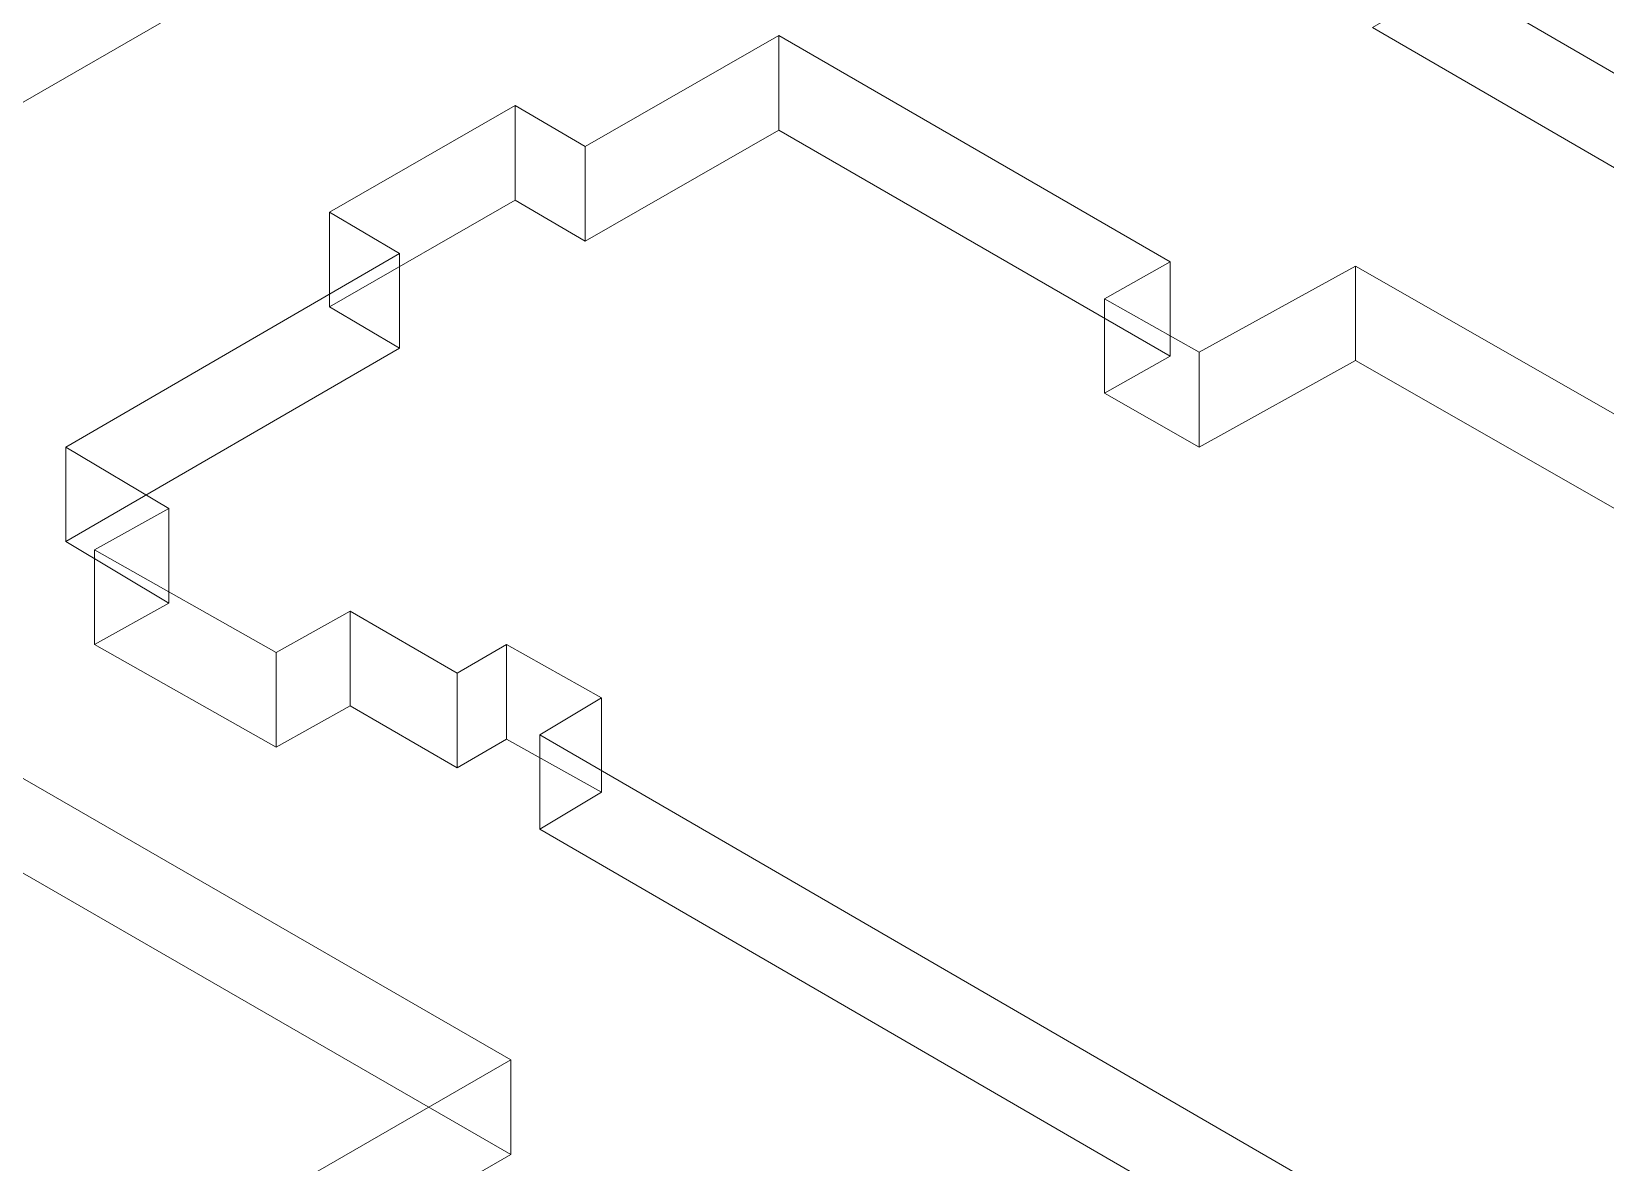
# Model space of a CAD drawing. Header units: millimetres. Extents: x 251 to 1800, y 172 to 1116.
# Drawn here: x 354.4 to 455.3, y 847.9 to 920.3 of the extents above; entities that cross this region are included whole.
import ezdxf

# ---------------------------------------------------------------- set-up
doc = ezdxf.new("R2010")
doc.units = ezdxf.units.MM

msp = doc.modelspace()

# ---------------------------------------------------------------- linework, layer by layer
at = {"color": 8, "lineweight": 0, "true_color": 0x808080}
for points in [[(685.575034, 1106.943959), (259.759732, 861.593894)], [(685.575034, 1106.943959), (259.759732, 861.593894)], [(492.601215, 896.364448), (440.335176, 926.671587)], [(492.601215, 896.364448), (440.335176, 926.671587)], [(492.601215, 890.30302), (440.335176, 920.610159)], [(389.915118, 912.97827), (402.313493, 920.086672)], [(389.915118, 912.97827), (402.313493, 920.086672)], [(402.313493, 920.086672), (427.385762, 905.594349)], [(402.313493, 914.025244), (402.313493, 920.086672)], [(402.313493, 920.086672), (427.385762, 905.594349)], [(402.313493, 914.025244), (402.313493, 920.086672)], [(373.521711, 908.762823), (385.424151, 915.595705)], [(373.521711, 908.762823), (385.424151, 915.595705)], [(385.424151, 915.595705), (389.915118, 912.97827)], [(385.424151, 909.534277), (385.424151, 915.595705)], [(385.424151, 915.595705), (389.915118, 912.97827)], [(385.424151, 909.534277), (385.424151, 915.595705)], [(439.26065, 838.918644), (386.994612, 869.225783), (390.962092, 871.59525), (384.873112, 875.011691), (381.704638, 873.165711), (374.844204, 877.133191), (370.10527, 874.488204), (358.478349, 881.073119), (363.244836, 883.718105), (356.632369, 887.658033), (378.012678, 900.056408), (373.521711, 902.701395), (385.424151, 909.534277), (389.915118, 906.916842), (402.313493, 914.025244), (427.385762, 899.532921), (423.170315, 897.163454), (429.231742, 893.719461), (439.26065, 899.257402), (491.802208, 869.225783)], [(389.915118, 906.916842), (402.313493, 914.025244)], [(402.313493, 914.025244), (427.385762, 899.532921)], [(389.915118, 906.916842), (389.915118, 912.97827)], [(389.915118, 906.916842), (389.915118, 912.97827)], [(373.521711, 902.701395), (385.424151, 909.534277)], [(385.424151, 909.534277), (389.915118, 906.916842)], [(378.012678, 906.117836), (373.521711, 908.762823)], [(378.012678, 906.117836), (373.521711, 908.762823)], [(373.521711, 902.701395), (373.521711, 908.762823)], [(373.521711, 902.701395), (373.521711, 908.762823)], [(356.632369, 893.719461), (378.012678, 906.117836)], [(356.632369, 893.719461), (378.012678, 906.117836)], [(378.012678, 900.056408), (378.012678, 906.117836)], [(378.012678, 900.056408), (378.012678, 906.117836)], [(427.385762, 905.594349), (423.170315, 903.224882)], [(427.385762, 905.594349), (423.170315, 903.224882)], [(427.385762, 899.532921), (427.385762, 905.594349)], [(427.385762, 899.532921), (427.385762, 905.594349)], [(429.231742, 899.808441), (439.26065, 905.31883)], [(429.231742, 899.808441), (439.26065, 905.31883)], [(439.26065, 905.31883), (491.802208, 875.28721)], [(439.26065, 899.257402), (439.26065, 905.31883)], [(439.26065, 905.31883), (491.802208, 875.28721)], [(439.26065, 899.257402), (439.26065, 905.31883)], [(378.012678, 900.056408), (373.521711, 902.701395)], [(423.170315, 903.224882), (429.231742, 899.808441)], [(423.170315, 897.163454), (423.170315, 903.224882)], [(423.170315, 903.224882), (429.231742, 899.808441), (429.231742, 893.719461)], [(423.170315, 897.163454), (423.170315, 903.224882)], [(356.632369, 887.658033), (378.012678, 900.056408)], [(427.385762, 899.532921), (423.170315, 897.163454)], [(429.231742, 899.808441), (429.231742, 893.719461)], [(429.231742, 893.719461), (439.26065, 899.257402)], [(439.26065, 899.257402), (491.802208, 869.225783)], [(423.170315, 897.163454), (429.231742, 893.719461)], [(363.244836, 889.779533), (356.632369, 893.719461)], [(363.244836, 889.779533), (356.632369, 893.719461)], [(356.632369, 887.658033), (356.632369, 893.719461)], [(356.632369, 887.658033), (356.632369, 893.719461)], [(358.478349, 887.134546), (363.244836, 889.779533)], [(358.478349, 887.134546), (363.244836, 889.779533), (363.244836, 883.718105)], [(363.244836, 889.779533), (363.244836, 883.718105)], [(363.244836, 883.718105), (356.632369, 887.658033)], [(370.10527, 880.549632), (358.478349, 887.134546)], [(370.10527, 880.549632), (358.478349, 887.134546)], [(358.478349, 881.073119), (358.478349, 887.134546)], [(358.478349, 881.073119), (358.478349, 887.134546)], [(332.607073, 884.765079), (385.148631, 854.45794)], [(332.607073, 884.765079), (385.148631, 854.45794)], [(358.478349, 881.073119), (363.244836, 883.718105)], [(374.844204, 883.194618), (370.10527, 880.549632)], [(381.704638, 873.165711), (381.704638, 879.227138), (374.844204, 883.194618), (370.10527, 880.549632)], [(381.704638, 879.227138), (374.844204, 883.194618)], [(374.844204, 883.194618), (374.844204, 877.133191)], [(374.844204, 883.194618), (374.844204, 877.133191)], [(370.10527, 874.488204), (358.478349, 881.073119)], [(370.10527, 874.488204), (370.10527, 880.549632)], [(370.10527, 874.488204), (370.10527, 880.549632)], [(384.873112, 881.073119), (381.704638, 879.227138)], [(384.873112, 881.073119), (381.704638, 879.227138)], [(390.962092, 877.656678), (384.873112, 881.073119)], [(386.994612, 869.225783), (386.994612, 875.28721), (390.962092, 877.656678), (384.873112, 881.073119)], [(384.873112, 875.011691), (384.873112, 881.073119)], [(384.873112, 875.011691), (384.873112, 881.073119)], [(332.607073, 878.703651), (385.148631, 848.396512)], [(381.704638, 873.165711), (381.704638, 879.227138)], [(386.994612, 875.28721), (390.962092, 877.656678)], [(390.962092, 877.656678), (390.962092, 871.59525)], [(390.962092, 877.656678), (390.962092, 871.59525)], [(374.844204, 877.133191), (370.10527, 874.488204)], [(381.704638, 873.165711), (374.844204, 877.133191)], [(439.26065, 844.980071), (386.994612, 875.28721)], [(439.26065, 844.980071), (386.994612, 875.28721)], [(386.994612, 869.225783), (386.994612, 875.28721)], [(384.873112, 875.011691), (381.704638, 873.165711)], [(390.962092, 871.59525), (384.873112, 875.011691)], [(386.994612, 869.225783), (390.962092, 871.59525)], [(439.26065, 838.918644), (386.994612, 869.225783)], [(385.148631, 854.45794), (332.607073, 824.150801)], [(385.148631, 854.45794), (332.607073, 824.150801)], [(385.148631, 848.396512), (385.148631, 854.45794)], [(385.148631, 848.396512), (385.148631, 854.45794)], [(385.148631, 848.396512), (332.607073, 818.089374)]]:
    msp.add_lwpolyline(points, dxfattribs=at)
for points in [[(492.601215, 950.66933), (545.115221, 920.610159), (492.601215, 890.30302), (440.335176, 920.610159)], [(385.148631, 848.396512), (332.607073, 818.089374), (280.341035, 848.396512), (332.607073, 878.703651)]]:
    msp.add_lwpolyline(points, close=True, dxfattribs=at)

doc.saveas('drawing.dxf')
